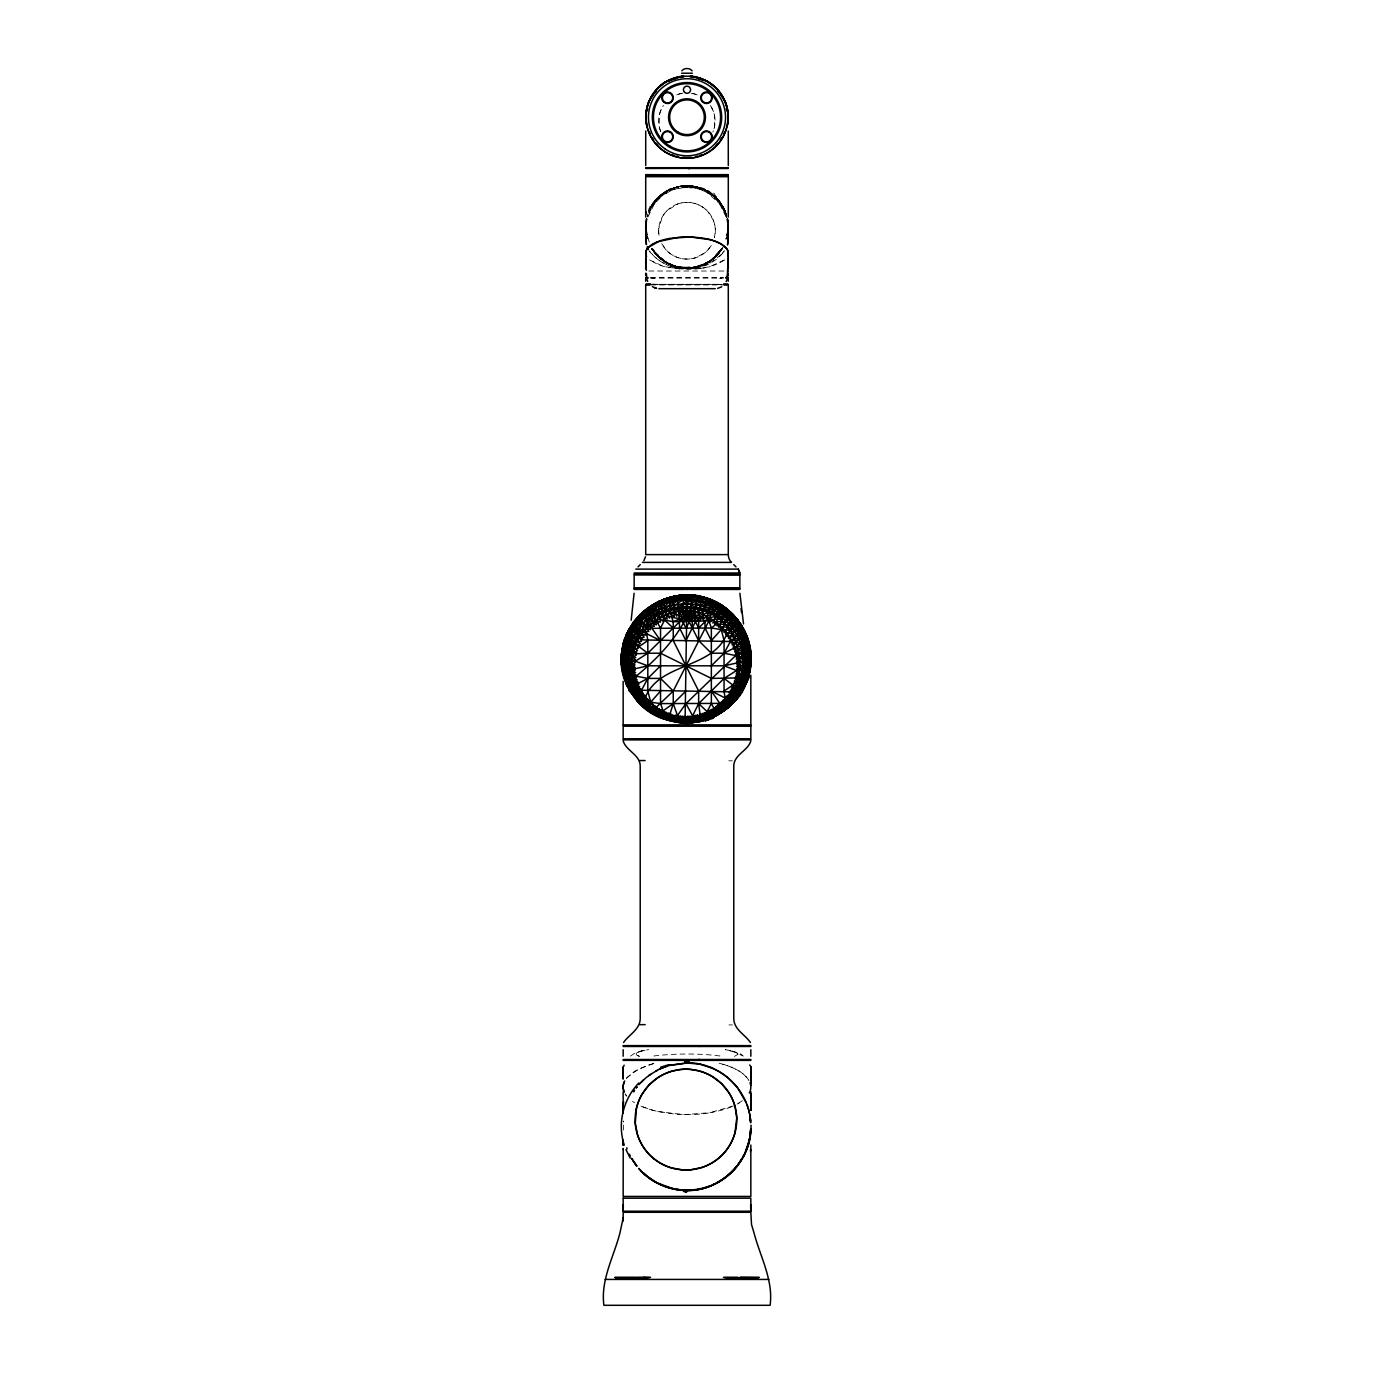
<?xml version="1.0" encoding="UTF-8"?>
<svg xmlns="http://www.w3.org/2000/svg" width="1374" height="1374" viewBox="0 0 1374 1374"><rect width="100%" height="100%" fill="white"/><g stroke="black" fill="none" stroke-linecap="round" stroke-linejoin="round"><path stroke-width="0.75" stroke-dasharray="5 3.75" d="M647.412 216.955L647.996 214.859M726.039 239.024L726.588 237.049M647.223 215.958L647.824 213.983M648.03 216.834L654.522 203.592L662.886 195.228A41.117 40.98 0.1 0 1 673.363 189.629L684.991 187.311L696.79 188.478A41.117 40.98 0 0 1 707.765 192.995L719.426 203.558A41.615 41.495 0 0 1 725.025 214.018M648.58 211.905L649.541 209.672M649.473 210.875L650.383 208.882M652.1 204.966L649.438 209.861L654.144 202.012L649.026 210.789L652.53 204.279M653.732 202.562L649.06 210.72L652.77 203.902A42.989 39.915 0 0 1 664.243 192.6L672.281 188.427L666.184 191.347M649.954 208.796L649.558 209.604L657.545 198.079M659.125 196.551C693.887 173.571 645.797 201.411 648.854 211.201A41.289 41.289 0 0 1 726.829 216.13M650.864 207.045L652.959 203.644M654.625 201.377L652.358 204.537L662.32 193.906L675.956 187.225L666.201 191.501L659.348 196.568L649.902 209.106L653.904 202.545M651.413 206.959L657.957 198.268M723.411 246.461C714.617 263.825 692.685 272.567 674.308 266.333M651.07 206.684L652.667 204.091M722.415 248.213L714.927 257.436L721.316 249.931L716.455 255.925M721.47 249.725L722.123 248.677L720.491 251.133M686.176 268.274L700.912 265.921L714.652 257.865L707.799 262.795L715.699 256.663L722.226 248.522L715.699 256.715L707.009 263.155M722.123 248.677L715.906 256.474L708.915 261.97L719.907 251.923M721.676 249.398L716.97 255.392L721.625 249.347M721.659 249.433L717.176 255.169L719.237 252.782M722.518 248.041L712.591 259.446L713.467 258.69M721.436 248.969L716.009 255.753M651.705 205.825L653.904 202.562M721.264 250.051L711.423 260.27L703.144 265.062L695.055 267.483C706.408 265.319 716.283 258.02 722.277 248.196M653.32 203.129L664.329 192.497L656.033 199.694M655.003 200.913L658.094 197.513L655.381 200.449M720.045 251.494L710.736 260.768M626.321 1078.435L634.393 1071.359L647.188 1065.503A65.763 26.089 0 0 1 656.068 1062.995M722.724 253.108C704.862 274.319 669.121 274.302 651.259 253.091M714.257 258.003L712.642 259.36L718.911 253.177M715.906 256.474L718.619 253.537M630.563 1056.108L634.256 1053.446L642.019 1050.904A52.178 6.818 0 0 1 648.683 1049.633M715.751 256.646L717.245 255.083L709.036 261.953L696.584 267.191M659.932 195.829C669.791 188.066 651.86 201.772 651.551 205.825L660.276 195.537L657.734 197.873M712.367 259.566L716.197 256.182A43.436 40.327 0 0 1 706.184 263.447L698.524 266.59L689.233 268.222L697.597 266.951L706.459 263.396L690.744 268.102L674.222 266.298L683.548 268.136M657.803 197.804L660.808 195.091M716.197 256.182L712.488 259.48L714.137 258.106M659.554 196.156L661.083 194.868M714.446 257.831L707.799 262.795M714.068 258.175L710.169 261.163L714.652 257.865M724.442 259.909L710.255 266.504M713.192 258.913L705.24 264.031M662.577 193.717L664.329 192.497M724.132 260.201L717.417 264.083L707.833 267.037A41.855 15.372 0 0 1 696.189 268.806L683.702 269.184L667.816 267.363A42.68 15.646 0 0 1 657.854 264.547L648.923 259.394M711.68 260.081L700.912 265.921M742.407 1100.746L736.756 1104.335M702.801 265.13C679.958 271.846 706.511 265.234 710.581 260.871L706.236 263.516L708.915 262.039M671.388 188.788L663.419 193.116L675.458 187.345M709.929 261.318L702.286 265.354M663.195 193.27L668.107 190.299M663.419 193.116C665.274 189.475 687.859 184.408 675.527 187.345M719.547 278.355L721.058 278.098M737.117 1104.112L739.624 1102.704M707.026 263.087L694.952 267.501M667.163 190.797L671.714 188.65M667.833 190.436L671.525 188.736M733.579 1105.915L709.036 1112.94A59.786 23.719 0 0 1 698.971 1114.142A58.756 23.306 0 0 1 673.93 1114.039L653.852 1110.621L641.246 1106.276M702.475 265.268L696.274 267.226M704.106 264.443L695.845 267.277L683.428 268.136M703.024 265.045L698.473 266.659M701.101 265.8L703.213 264.959M734.42 1056.417L737.735 1054.425A51.611 6.733 0 0 0 736.172 1052.381L725.232 1049.667M731.535 1106.809L726.829 1108.56A65.969 26.175 0 0 1 710.118 1112.665L684.681 1114.606L659.675 1111.892A67.034 26.587 0 0 1 643.805 1107.307L640.868 1106.053M652.959 277.909L651.946 278.132L654.797 278.063M670.856 189.011L676.3 187.122M698.044 266.779L702.749 265.148M674.187 187.757L680.594 186.211M653.852 1063.459L638.893 1068.903L627.489 1077.044A75.089 29.781 0 0 0 626.218 1078.624M673.878 187.946C708.537 183.979 711.389 188.839 726.554 215.168C721.659 195.16 698.112 182.811 681.143 186.143L684.183 185.816M696.91 267.071L698.988 266.504L685.781 268.256L672.144 265.577L660.757 258.913L651.843 248.642C658.094 258.965 669.069 266.178 681.006 267.844M642.019 1050.904L638.893 1051.849A48.811 6.372 0 0 0 636.42 1053.343L636.214 1053.858A52.143 6.801 0 0 0 638.395 1055.885L639.666 1056.383M682.947 268.085L678.55 267.398L689.439 268.205L698.713 266.573A38.558 35.81 0 0 1 687.55 268.274L677.571 267.226L666.064 262.726L680.765 267.81L695.484 267.398M698.713 266.642L696.463 267.226L697.597 266.899M696.635 267.14L697.786 266.848M681.47 93.432L678.79 94.102A28.682 28.682 0 0 0 676.18 95.029M724.407 209.552C716.335 191.312 694.042 181.351 675.046 187.482L680.765 186.194M695.055 267.483L697.03 267.037L692.96 267.844M652.513 284.263L653.698 284.16M678.43 186.624L689.353 185.782M691.775 267.999L695.313 267.432M720.629 278.355L721.659 278.166L720.577 278.321M700.105 268.497L703.643 267.964A40.688 15.011 0.1 0 0 710.306 266.539M678.945 186.503L689.198 185.782L679.546 186.383M705.137 189.921L706.957 190.866L691.38 185.954L679.048 186.486C692.444 183.807 706.975 188.272 716.472 198.096L704.123 189.44M651.946 278.132L653.028 277.977M720.732 284.487L721.693 284.349L652.307 284.349M680.817 186.624L695.914 187.139L709.877 193.167L708.057 191.982M693.183 267.38L678.017 266.848A38.85 38.747 0.1 0 1 667.85 263.069L664.741 261.197A41.478 41.357 0 0 1 654.299 251.236L652.289 248.23M653.852 1056.005L656.583 1055.661A65.574 14.083 0 0 1 683.617 1054.047L689.885 1054.03A61.744 13.259 0 0 1 699.229 1054.253A64.63 13.877 0 0 1 722.329 1056.297M694.042 267.672L686.674 268.274M679.958 186.314L684.767 185.782M666.064 262.726L676.558 266.934L667.661 263.464L658.318 256.732C667.386 265.543 680.765 269.562 693.235 267.81L682.225 268.016L683.874 268.153C679.46 269.459 654.797 258.106 674.308 266.281M683.256 185.885L697.906 187.19L693.235 186.194L691.483 185.971L702.097 188.582L710.358 192.961L718.173 199.934M691.053 268.085L682.363 268.016M697.906 187.19L683.874 185.834L696.343 186.778L706.339 190.522L702.097 188.582M690.126 268.153L680.405 267.741L669.877 264.564M648.854 271.022L725.146 271.022M650.469 277.462L723.531 277.462M650.503 278.132L723.497 278.132M652.015 284.298L721.985 284.298M650.864 284.95L723.136 284.95M728.804 760.818L732.376 760.818M728.924 1024.918L732.497 1024.918M688.099 185.73L699.418 187.637M682.792 268.067L684.75 268.222M690.28 185.851L691.38 185.954M688.906 185.765L693.681 186.263M654.814 284.263L654.453 284.075M657.614 256.011L651.843 248.625L662.732 260.339A42.233 39.211 0 0 0 673.792 265.972L682.534 268.016M719.083 284.349L719.993 284.521M693.423 186.211L695.45 186.589M678.241 267.329L676.094 266.814M678.825 267.466L672.144 265.508M675.905 266.316L673.827 265.663L681.556 267.483A41.581 41.443 0 0 0 696 266.848L709.259 261.232A41.048 40.911 0 0 0 719.701 251.287L721.711 248.265L711.148 259.875A41.443 41.323 0.1 0 1 696.927 266.642L681.092 267.432A41.443 41.323 0 0 1 666.201 262.125L654.539 251.579A41.512 41.375 0 0 1 652.341 248.265M692.479 93.466L695.158 94.153A28.682 28.682 0 0 1 697.752 95.098M731.913 1050.938L743.386 1056.108M719.117 1063.201C730.161 1066.224 742.355 1070.346 748.95 1080.376M676.97 267.037C666.613 264.495 657.373 257.745 651.843 248.625L658.953 257.299L669.052 264.237L666.957 263.087M698.095 187.688L700.173 188.324M674.582 266.367L679.838 267.655C675.373 269.699 645.608 249.244 667.884 263.585L663.831 261.163M698.954 187.482L708.16 191.553M720.869 203.404L711.715 193.923L700.431 187.963M659.4 257.47L653.955 251.476L662.611 260.098L675.287 266.573A38.558 35.81 0 0 0 686.399 268.274M698.713 187.414L703.282 189.062M673.981 266.178L667.661 263.464M673.913 265.697L664.123 260.837L656.016 253.623L660.808 258.913L658.283 256.646M671.525 265.268L673.208 265.903L670.065 264.65M673.071 265.852L668.932 264.117M670.718 264.942L672.642 265.697M700.105 187.929L704.158 189.578A41.615 38.644 0 0 1 714.446 196.156L719.89 202.064L725.609 212.472M702.475 188.736L710.169 192.824M666.029 262.554L671.199 265.13M658.953 257.299L661.598 259.531L656.514 254.774L668.056 263.671M667.008 263.173L663.247 260.751M665.325 262.125L659.846 258.089L665.171 262.039L663.333 260.82M632.521 1101.416L634.513 1102.755M742.784 1055.49L740.277 1053.806M709.911 192.652L714.995 196.654M709.774 193.099L719.358 202.064L717.984 200.381M649.576 259.926L663.745 266.504L681.367 269.184C669.275 267.398 657.407 261.421 649.954 251.545M652.272 248.505L655.724 253.932L661.495 259.463M711.457 193.94L720.079 202.545L726.88 216.422M660.001 258.226L651.843 248.625L653.56 251.202M657.03 255.392L660.551 258.69M719.564 201.635C733.561 223 696.068 165.722 725.094 211.098M656.841 255.22L657.528 255.89L651.808 248.574M657.528 255.89L652.392 249.484M656.806 255.152L654.127 251.957L655.484 253.675M716.197 197.804L723.531 207.766M716.678 198.303L719.856 202.012M718.997 200.913L721.487 204.314M654.179 252.026L655.484 253.658M651.637 248.282L654.436 252.352L651.911 248.728A41.289 41.289 0 0 0 721.9 249.037M719.255 201.926L722.913 207.526M653.646 251.322L652.513 249.673M748.847 1080.204C743.592 1072.098 734.214 1068.045 725.403 1064.987A63.805 25.316 0 0 0 720.113 1063.459M626.87 1096.366L625.101 1093.876A75.089 29.781 0 0 0 626.218 1095.456M654.436 252.352L651.911 248.728L652.684 249.931M720.079 202.545L726.125 213.812L722.089 205.258M722.312 205.653L726.503 215.014L725.97 213.382M661.718 243.576L666.047 249.828A29.094 29.094 0 0 0 674.102 255.976L676.42 257.041A27.257 27.257 0 0 0 683.788 258.896L686.33 259.068A29.163 29.163 0 0 0 696.343 257.488L705.154 252.524A28.785 28.785 0 0 0 711.663 244.761M722.827 207.371L726.331 215.632M725.214 211.39L723.411 207.543L725.712 212.678M726.468 215.581L724.201 209.088L726.657 215.529L725.833 213.004M726.382 215.289L725.884 213.142L726.348 214.67M725.987 216.886L719.701 203.936A41.581 41.443 0 0 0 709.276 193.974L706.167 192.102A38.85 38.73 0 0 0 696.034 188.307L692.462 187.671A41.478 41.357 0 0 0 678.017 188.307L671.13 190.505L661.839 196.07A41.563 41.443 0 0 0 654.333 203.902L652.307 206.907A41.615 41.495 0.1 0 0 648.957 214.069M647.789 237.341L648.957 241.12A41.512 41.375 0 0 0 650.469 244.778M647.789 238.441L647.24 236.345M726.726 217.47L726.159 215.357L726.76 217.659M647.274 236.534L647.841 238.629M725.592 1049.736A50.821 6.63 0 0 1 735.313 1056.108M638.996 1056.159A50.821 6.63 0 0 1 647.841 1049.753M623.624 1130.046A63.462 63.462 0 0 1 623.762 1121.287M623.435 1122.077A63.736 63.736 0 0 1 623.521 1120.995M671.354 265.594A44.415 41.237 0 0 1 652.547 249.707M721.453 249.707A44.638 41.46 0 0 1 706.322 263.774M706.305 190.213A44.638 41.443 0 0 1 726.451 215.306M649.593 209.672A44.638 41.443 0 0 1 667.695 190.213M711.217 245.482A28.373 28.373 0 0 1 662.113 244.332M721.47 248.917A40.842 40.842 0 0 1 652.702 249.192M648.7 212.798A40.842 40.842 0 0 1 726.52 216.697M724.321 250.738A56.368 27.48 -11.3 0 1 722.484 253.074M650.847 253.125A56.317 27.72 10.5 0 1 649.095 250.755M700.07 268.445A38.798 14.255 0 0 1 692.616 269.149L708.486 264.237L722.226 253.829A56.574 27.686 -12 0 0 724.081 251.528M711.32 107.035A28.219 28.219 0 0 1 713.158 131.406M660.636 131.475A28.219 28.219 0 0 1 662.457 107M678.636 94.153A28.219 28.219 0 0 1 682.758 93.226M691.156 93.243A28.219 28.219 0 0 1 695.261 94.188M710.375 105.558A28.991 28.991 0 0 1 714.549 115.725L714.532 126.7A28.923 28.923 0 0 1 712.883 131.99M660.808 131.835A28.923 28.923 0 0 1 659.211 126.528L659.245 115.571A28.991 28.991 0 0 1 663.487 105.403M658.713 228.788L658.661 231.33A29.163 29.163 0 0 0 659.228 236.38A28.373 28.373 0 0 1 687.67 202.373L690.229 202.562A27.257 27.257 0 0 1 697.597 204.434L699.898 205.499A29.163 29.163 0 0 1 707.953 211.648L713.346 220.201A28.785 28.785 0 0 1 715.356 230.128L714.497 237.685A28.373 28.373 0 0 0 687.67 202.373A29.094 29.094 0 0 0 677.674 203.97L666.991 210.651A29.163 29.163 0 0 0 662.371 216.714L658.713 228.788M726.623 236.929L726.004 239.128A40.842 40.842 0 0 0 726.623 236.929M689.576 268.205L687.155 268.274L689.525 268.205M685.094 268.239L680.405 267.741L685.094 268.239M724.716 210.222L724.235 209.174L725.97 213.365L724.716 210.222"/><path stroke-width="1.5" d="M623.161 1109.625L623.161 1112.992L623.161 1091.609M623.161 724.837L623.161 681.401M623.161 1111.789L623.161 1108.234M645.711 268.875L645.728 258.072M645.728 131.028L645.711 165.567M645.78 119.435L645.78 117.838M629.172 632.006A63.736 63.736 0 0 1 750.702 656.72A75.536 69.335 0 0 0 748.882 643.084C742.235 615.037 714.944 594.959 686.931 594.942C677.09 594.753 667.661 598.274 658.73 601.606C670.1 598.669 687.103 587.866 682.638 608.699L685.763 614.951L690.71 616.995L692.29 621.718L695.467 618.575L694.54 616.153L685.935 616.205L673.243 621.718L664.621 620.069L660.533 628.021L660.533 703.608L663.092 710.822L673.243 703.608L685.935 691.019M728.272 281.206L728.272 278.132L725.919 278.132M728.272 236.603L728.272 234.387L727.602 244.589M728.289 275.315L728.289 273.168M728.289 165.567L728.272 131.028M728.22 116.653L728.22 115.055M750.839 1110.432L750.839 1108.062L750.839 1109.883M750.839 1108.234L750.839 1110.226L750.839 1091.609M750.839 1085.408L750.839 1066.791M623.161 1140.472L623.161 1143.529M645.728 234.387L646.415 244.658L645.728 237.754M645.917 117.254L645.78 115.055M728.083 117.254L727.791 119.418L727.722 117.408M728.22 119.383L728.22 117.546M702.99 720.474C655.329 735.227 604.8 682.895 627.231 636.42C649.301 577.612 743.076 591.163 747.628 653.818C755.992 716.696 666.235 747.954 632.607 694.694C595.234 643.582 655.827 576.29 711.68 601.4L712.316 600.215L723.136 606.896L736.842 619.777L746.288 635.767L750.719 653.629L750.925 663.178L748.899 675.373L741.445 692.393L733.836 702.251L727.327 707.765L720.079 704.828C663.711 751.269 595.354 662.131 656.36 620.722C711.045 581.546 774.747 671.01 715.579 706.734L723.48 710.667C744.021 696.858 753.33 670.752 749.689 646.759C758.895 684.922 724.991 723.634 686.416 722.655M750.839 1108.784L750.839 1104.026M623.178 1217.828L623.195 1212.28L750.839 1212.28L751.509 1224.509L754.051 1233.01C760.234 1256.763 773.51 1279.984 770.11 1305.3L603.89 1305.3C600.49 1279.984 613.766 1256.763 619.949 1233.01L623.178 1217.828L622.989 1221.314M728.272 237.822L727.533 244.83M721.247 629.567L724.064 640.61L724.064 691.019L725.077 697.975L711.354 691.019L719.821 703.385L660.533 703.608L650.726 702.148L647.824 691.019L647.824 640.61L646.725 633.758L660.533 640.61L651.963 628.33L711.354 628.021L721.247 629.567L711.354 640.61L704.999 628.021L704.999 621.718L701.908 617.974L679.598 618.575L671.731 617.424L673.243 621.718L708.915 620.859L673.243 691.019L673.243 703.608L677.468 715.511L685.935 703.608L735.708 655.553L724.064 653.217L711.354 653.217L698.645 640.61L686.742 616.995L685.763 613.594L686.777 611.894C684.973 607.394 690.967 595.526 683.788 596.161C673.518 596.574 663.333 599.27 654.282 604.182C632.967 615.449 619.451 639.82 621.46 663.882C624.62 702.732 667.575 732.239 704.948 719.753A63.736 63.736 0 0 0 708.314 718.842M733.476 683.496L735.863 682.088L745.395 681.126L748.006 678.344C748.847 668.125 745.773 656.875 737.031 650.744L734.764 651.963L735.811 646.931L746.511 638.481L746.288 635.132M645.728 226.452L645.728 227.552M728.272 227.483L728.272 226.504M727.499 273.976L727.43 277.101L727.602 270.695M750.788 1083.227L751.028 1067.701A64.63 13.877 0 0 0 749.723 1065.022M627.66 685.626L630.065 690.658L639.992 691.225L640.799 688.872L638.103 687.704L638.738 684.355C616.909 676.918 629.756 688.855 635.956 698.782C646.347 713.518 667.197 722.037 685.162 716.197L686.777 611.894L687.704 614.985L684.355 616.995L647.824 653.217L635.32 661.22L647.824 665.806L724.064 665.806L736.704 663.024M751.011 1128.277L751.046 1125.186M621.649 658.627L623.04 672.813L634.032 676.317L635.973 674.857C626.201 669.481 614.848 616.428 636.471 645.162L640.387 643.599L638.086 641.503C635.75 624.002 651.723 585.444 656.291 624.878L653.097 623.04C643.771 589.446 633.38 632.882 636.471 645.162L638.412 648.133L635.114 648.923C612.856 622.886 626.527 669.258 634.032 676.317L636.488 677.279L635.132 680.302L624.311 677.571L621.46 663.882L622.972 644.921C629.258 621.082 649.747 601.64 674.016 596.402C715.373 588.467 761.144 626.75 749.122 671.405L747.988 676.06L735.021 678.79L737.993 674.411L748.023 672.006L750.221 669.327M728.272 227.947L728.272 236.465M671.027 720.474L657.631 715.356C681.951 728.89 714.016 722.552 733.115 702.956L729.8 704.828L723.05 702.148L719.495 703.66L720.079 704.828C694.557 738.491 635.818 715.906 626.75 677.966C613.594 640.147 647.36 597.45 687 600.283C726.743 599.871 757.984 644.423 742.716 681.452C736.035 700.603 718.774 714.274 699.881 720.079C696 720.594 663.247 726.056 674.874 716.094L668.107 712.951L667.163 713.862C655.621 712.076 643.461 708.074 635.664 698.937C657.493 726.829 703.162 729.525 728.168 707.49C724.545 710.41 732.29 702.011 733.132 701.393C737.374 696.652 740.878 691.277 743.574 685.523C749.569 672.573 750.925 657.562 747.113 643.788C740.929 618.008 708.177 585.908 682.638 608.699L682.826 613.68L684.235 615.432L686.725 614.968L688.322 616.205L687.532 616.995L686.76 613.611L678.756 612.323L677.296 596.711L670.924 597.278L658.867 601.709L650.709 606.501L634.805 621.22L642.414 612.478L653.509 604.869L664.776 599.201L686.158 595.028L696.721 595.835L680.473 595.577L667.816 598.154M706.236 619.622L710.77 601.228C698.748 596.316 685.025 594.203 672.229 596.986M623.246 648.58L622.388 652.547L623.281 644.767L636.282 655.243L633.277 656.669C630.7 654.917 619.039 645.488 623.092 652.702M750.548 655.638L749.534 646.931L750.668 656.051L750.668 654.024C748.59 635.252 736.052 618.06 723.308 606.673L715.133 601.709L699.881 596.608L712.213 600.369C703.265 595.423 663.281 592.211 705.858 598.909M646.244 119.418L646.278 117.838M727.722 116.653L727.756 115.073M749.637 672.367L749.723 670.787M727.636 270.025L728.134 256.165M647.326 608.991L656.154 603.255L667.936 598.377L680.439 595.406L680.611 596.368L690.298 595.011L670.856 597.158M693.561 595.251L693.32 596.659L680.611 596.368L691.912 596.505L690.675 613.817L689.473 615.535L686.828 608.648C613.079 607.342 612.821 719.255 686.639 718.241C757.297 718.705 757.469 608.356 686.828 608.648L681.744 615.569L678.756 612.323L682.638 608.699M690.126 716.026L690.521 721.59L693.475 722.277L673.518 721.11L657.699 715.356M634.101 593.276L631.164 620.241M670.46 713.759L670.976 715.115C665.085 717.434 622.474 700.792 647.188 700.774L647.772 699.074L644.543 697.786L644.681 695.21L632.607 694.694C618.678 678.739 647.085 710.805 659.159 708.589L659.864 710.495C638.876 716.489 690.091 724.682 693.131 722.243L683.685 722.535L688.803 722.621M651.224 702.629L650.057 703.574C635.784 704.227 645.746 710.976 653.148 706.116L653.097 704.261C636.729 699.4 625.204 684.836 622.182 668.296L633.294 672.539L635.303 669.962L632.813 668.588C626.115 659.984 618.575 612.821 638.086 641.503L641.538 641.4L639.992 637.983C637.725 616.411 653.715 599.253 674.256 597.089M707.507 718.911L704.45 718.825L702.612 714.48L699.916 714.222C698.009 724.338 643.771 720.68 663.436 712.316L663.522 710.976M640.215 1170.081A63.839 63.839 0 0 0 750.805 1128.724C751.2 1162.833 717.657 1192.1 686.141 1190.485M748.006 678.344L750.994 659.76M726.056 608.338L736.842 619.777L742.578 629.721L732.565 639.649L732.17 645.007L745.017 633.105C739.813 620.516 725.3 606.466 715.184 603.255C736.035 612.461 751.338 634.067 750.238 657.184L736.739 664.123L738.577 658.558L748.899 653.131L750.393 650.864L750.771 653.938M750.067 668.296L750.238 665.892L749.62 669.653M646.055 116.945L646.209 115.073L646.278 116.91M623.126 1078.264L622.989 1067.821L624.157 1065.142M743.781 629.584L749.826 647.549L746.288 635.767L740.723 624.294M634.805 621.22L645.625 610.245L654.282 604.182L659.795 618.644L662.68 621.031C665.978 606.827 681.487 593.585 696.755 597.14C695.914 603.461 695.038 609.764 694.385 616.102M747.988 676.06L748.899 675.373L745.79 684.149L742.303 685.712L734.369 685.798L731.5 688.031L732.617 689.387C731.878 701.324 723.806 712.505 712.814 717.056L714.703 716.301M623.401 1102.618L623.298 1103.683L623.573 1101.639M750.582 1150.656L750.702 1149.609L750.462 1151.464M669.791 597.535L656.154 603.255L672.487 597.518L674.359 616.737L670.89 614.006C670.752 579.605 648.717 614.831 647.154 628.399L648.82 631.405L644.526 631.405C629.258 597.965 627.076 651.328 635.458 660.121L632.813 660.619L621.718 654.11L626.681 669.842L636.488 684.063L637.88 682.036C627.987 673.243 620.876 658.472 622.972 644.921M699.675 597.295L693.338 596.488L709.156 599.304L723.308 606.673M749.878 647.824L737.958 654.625L736.309 659.211L738.577 658.558C745.842 666.012 746.632 677.262 744.485 686.966L741.428 689.765L730.35 690.229M638.858 616.462L647.154 628.399L650.555 629.636C641.04 590.734 630.889 632.572 635.114 648.923L637.588 650.469L634.049 652.77C631.714 640.593 630.254 625.891 638.927 615.81M750.616 665.48L749.689 671.491L750.565 664.81L749.723 671.113L750.221 667.816M625.737 640.919L625.926 635.836M622.044 652.461L622.474 649.404M722.432 630.735L722.999 626.922L730.985 614.418L722.896 607.239C728.392 611.052 735.863 615.088 737.374 621.649L742.097 627.609M749.723 671.113L750.599 665.119M750.891 659.108L749.225 662.611L738.92 666.51L736.447 671.508L749.878 666.699L750.925 663.178L750.238 657.184C747.714 647.48 740.328 638.944 730.539 636.196L728.598 638.481L728.272 632.916L737.374 621.649L734.695 617.561L724.115 632.555L722.999 626.922C734.437 627.059 744.141 634.943 749.191 644.801L749.105 647.704C745.086 638.223 736.086 630.924 725.747 629.807L725.712 634.462L728.272 632.916C738.37 634.857 746.563 642.826 749.861 652.427M749.5 671.285L750.273 666.132M750.359 665.566L750.668 663.556M623.796 643.358L632.83 623.229L644.166 637.192L639.992 637.983C621.374 606.655 625.926 660.379 635.149 667.506L632.813 668.588L621.649 663.59L628.674 678.498L639.992 691.225L641.984 691.036L642.139 694.591L630.151 682.706L623.951 672.917M622.388 652.547L623.04 648.511M727.619 234.37L728.048 231.382L727.43 235.298L728.048 231.296L727.413 235.383M699.229 617.166L698.713 613.439L701.513 598.154L688.614 595.131L680.473 595.577M625.685 681.161L624.311 677.571L634.032 690.727L642.671 697.889L649.455 700.895L650.057 703.574M644.526 631.405L647.12 620.206L651.877 609.97L658.885 602.379L663.127 600.18L667.214 618.97L663.367 616.823C659.383 582.147 641.795 621.374 642.139 634.616L645.608 635.183L644.526 631.405L647.171 633.259M712.814 623.057L720.148 605.676L723.514 608.27L714.892 624.397L713.484 619.605C724.716 617.046 736.224 621.958 743.626 630.322M739.727 695.004C755.322 661.289 749.569 681.332 737.34 697.391L726.279 696.446M750.839 740.826C748.091 750.925 733.441 754.721 733.785 766.555L733.785 1018.873C734.059 1029.573 745.052 1034.57 750.427 1042.488M749.242 672.865L748.263 677.004L749.225 673.329M728.34 610.503C704.106 598.171 697.786 587.265 670.89 614.006L671.938 617.373L667.077 615.277C673.552 605.384 684.149 595.99 696.755 597.14M702.732 598.205L706.202 599.528L701.599 617.871L698.713 613.439C709.276 607.806 722.81 607.961 732.531 615.294L734.317 617.905C725.541 610.571 712.763 610.125 702.561 614.573L703.935 618.695L706.322 615.981C716.713 612.272 729.251 613.817 737.374 621.649M749.191 673.466C745.945 683.531 739.315 708.915 724.716 698.387L730.59 692.839L737.752 693.904L741.445 692.393M749.672 671.886L743.695 688.34L745.189 685.231M690.229 595.354L699.916 596.436L699.589 597.656L696.498 596.9M645.505 556.762L643.856 560.729M727.207 636.437L728.272 632.916M630.202 627.248L624.947 640.559M744.708 685.042L746.529 680.611C747.885 671.268 745.292 660.928 737.958 654.625L735.399 654.35L737.031 650.744L747.988 643.049L748.263 640.868M670.1 713.707L673.243 703.608M728.323 696.137C719.272 729.113 670.392 727.499 650.623 711.079M652.392 627.952L650.022 625.599L651.74 620.172L660.001 605.608L667.953 599.116L683.771 596.007L674.153 596.814L656.36 603.375L645.763 610.176L636.815 619.313L643.118 612.443M622.8 670.907L624.311 676.918L623.04 672.813L631.937 686.777L644.543 697.786L646.175 697.185M624.689 640.387C630.889 620.945 648.202 603.993 668.468 597.69M625.462 640.816L630.065 629.498M740.105 693.458C743.574 684.905 743.935 674.548 738.92 666.51L736.773 666.596L738.903 662.526L743.626 672.934L743.025 689.714M726.193 281.653L726.983 279.506M746.116 683.204L748.109 677.846M682.672 716.112L681.298 722.157L688.872 722.363M727.962 610.983L717.554 603.856L705.789 599.081L715.184 603.255L708.486 620.67L706.322 615.981M645.66 696.549C660.018 662.869 711.698 668.743 726.314 635.183M681.298 722.157L695.072 719.358L703.076 715.407L706.94 711.646L710.032 711.406L713.243 715.322L716.249 715.253M734.283 701.101C741.565 694.351 743.128 680.25 738.611 670.478L736.086 673.964L737.993 674.411C741.496 683.72 738.662 693.99 733.836 702.251L730.951 704.57C736.498 697.202 739.367 687.378 737.065 678.292L734.3 681.161L735.863 682.088C737.495 693.046 732.273 704.192 723.48 710.667L724.356 710.41C710.53 720.045 692.925 724.63 676.231 721.608M723.067 700.225L725.798 699.246C721.676 709.826 711.921 719.014 700.465 720.526L697.511 714.841M701.41 720.663C717.623 716.283 735.846 704.982 734.369 685.798L732.548 685.798L735.863 682.088M627.283 634.908C633.088 620.79 644.853 608.51 658.799 601.657C643.753 608.871 632.246 622.25 625.72 637.467M658.352 623.504L656.36 620.722C661.066 609.695 669.31 597.793 682.157 596.282M743.695 688.34L736.945 698.645L728.168 707.49L730.865 705.137M731.088 642.774L732.565 639.649C741.977 643.169 748.504 652.221 750.256 661.959M641.005 614.35L646.141 609.421M631.714 626.87L629.447 631.559A63.651 63.651 0 0 1 630.134 630.202M732.565 639.649L729.886 640.593L730.539 636.196L740.534 624.827M724.064 665.806L736.55 670.546L724.064 678.413L698.645 703.608L692.599 715.768C689.542 720.131 651.62 722.501 667.163 713.862L665.789 712.024C659.898 714.377 619.502 695.364 644.543 697.786M685.935 618.575L687.532 615.81L695.467 618.575L695.467 621.718L685.935 640.61L679.598 628.021L679.151 615.878L682.775 616.995L694.54 616.153L698.645 618.575L698.645 640.61M718.07 603.083L717.4 604.131L719.444 605.608C710.203 601.348 699.349 603.65 691.002 608.871L686.725 614.968L689.473 615.535M708.915 620.859L711.354 628.021L711.354 703.608L707.146 711.612L698.645 703.608L698.645 691.019L673.243 640.61L673.243 621.718M660.533 665.806L647.824 678.413L641.486 690.263L729.474 691.826M690.847 717.005L687.653 716.18L686.828 717.245C682.277 722.776 634.719 713.346 656.411 708.434L657.064 707.249M711.354 665.806L724.064 653.217L730.453 641.486L642.345 639.906M682.826 717.176L680.199 715.871L678.825 716.799C667.421 726.468 701.736 722.14 680.199 722.209M634.307 622.869L633.105 624.947A63.651 63.651 0 0 1 634.341 623.057M743.489 688.769L736.945 698.645L739.092 695.828M630.7 628.691L633.912 623.315M698.713 613.439L696.824 616.582L694.78 612.615L687.704 614.985M684.235 615.432L685.763 613.594M743.282 689.198L732.737 703.333L735.227 700.671M635.733 619.399L629.927 629.344L636.797 619.176C626.338 628.124 627.368 646.484 632.813 660.619L635.217 662.577L632.658 664.604L621.495 658.833L621.701 661.701M736.584 661.667L738.577 658.558M681.865 70.83C683.823 67.669 690.16 67.755 692.135 70.83M623.573 1042.488C628.948 1034.57 639.941 1029.573 640.215 1018.873L640.215 766.555C640.559 754.721 625.909 750.925 623.161 740.826M634.359 1090.509L633.483 1091.815L634.565 1090.2M734.008 649.61L735.811 646.931C744.313 651.911 748.985 661.753 749.122 671.405M634.96 621.787L636.797 619.176M686.983 595.972L683.788 596.161L690.177 596.058L677.399 596.574L655.965 603.134M636.214 620.704L638.275 617.888M704.484 719.856C719.392 715.511 730.47 707.644 740.054 694.505L728.168 707.49M640.336 703.316L645.54 707.249M636.162 1088.002L637.124 1086.782L636.437 1087.641M642.139 694.591L643.29 693.149M648.219 608.304L654.282 604.182M698.645 621.718L701.908 617.974M650.726 702.148L660.533 691.019M736.67 669.052L738.92 666.51M732.737 703.333L737.22 698.284M638.876 1082.901C623.315 1099.011 617.098 1123.743 624.294 1145.109M638.79 616.926L640.919 614.539M706.133 719.255L719.031 713.776M637.639 618.283L641.847 613.646M637.089 618.987L638.463 617.493M638.858 617.081L644.921 611.069M720.732 712.797L717.64 714.566L727.756 707.833L736.292 699.469M676.798 616.239L674.789 613.01C682.346 604.113 694.093 596.677 706.202 599.528M735.914 656.772L737.958 654.625M637.983 701.152L632.246 693.767L630.786 689.834M638.893 1084.653L643.667 1079.741M670.976 715.115C657.407 724.905 691.517 719.22 694.832 716.455L695.072 715.356L698.765 715.614M638.017 566.878L640.25 564.628M699.847 721.247L692.032 722.174C701.822 720.663 710.856 715.047 716.902 707.267L713.518 708.108L713.553 709.448C705.24 719.066 690.332 724.115 679.374 722.02M687.137 615.81C675.647 639.906 656.789 659.022 636.196 676.197L647.824 678.413L660.533 678.413L673.243 691.019L656.583 706.957M690.71 616.995L689.113 618.575L688.322 616.205M698.645 618.575L695.467 621.718L698.645 628.021L704.999 621.718M648.476 709.894L645.11 707.37L655.398 714.48L654.23 714.257M640.902 1082.472L645.454 1078.246A66.553 61.091 0 0 1 650.52 1074.416M686.244 614.951L688.683 614.573M722.999 626.922L720.68 629.017L720.01 624.243L727.378 611.207C716.507 604.646 700.534 606.363 691.929 615.758L690.675 613.817L686.76 613.611L685.763 614.951L682.826 613.68M687.223 614.968C696.773 606.346 711.595 601.915 723.514 608.27M717.211 714.789L731.999 704.089M732.617 689.387L729.096 692.376L730.59 692.839C729.13 702.217 723.102 710.564 715.133 715.596M735.605 676.386L737.993 674.411M711.354 628.021L715.407 624.758M645.797 610.159L652.495 605.333M629.842 688.031C628.21 688.649 624.036 681.899 627.3 682.466M713.484 619.605L710.684 621.804L709.98 617.647C720.508 614.693 732.668 617.338 740.139 625.582M727.327 707.765L731.638 704.467M645.557 610.296L650.606 606.484M727.361 708.16L711.406 717.52M723.102 711.268L726.004 709.207M650.933 606.535L663.127 600.18M647.824 640.61L638.944 646.639L647.824 653.217L660.533 653.217L711.354 678.413L735.279 677.966M724.064 691.019L732.892 685.111L724.064 678.413M656.411 708.434L655.037 705.807L648.391 703.917L639.047 698.078L627.815 686.433L638.103 687.704L639.717 686.639M686.828 608.648C694.849 602.808 705.583 599.562 715.184 603.255M725.798 699.246L721.333 701.994L723.05 702.148C722.501 708.434 693.458 732.531 694.832 716.455L692.616 715.751L685.935 703.608M648.7 1075.567L657.304 1070.294M650.829 606.518L653.629 604.921M653.285 604.749L660.86 600.799M640.919 702.973L638.858 702.543M719.409 713.278L724.356 710.41L718.31 713.398L713.553 709.448L711.389 709.396M661.117 717.211L657.425 715.373L661.873 717.28M656.291 603.341L653.577 604.886L672.487 597.518M750.651 666.27L749.878 666.699C748.933 656.978 743.3 647.498 734.317 643.221L733.132 647.274L735.811 646.931M638.309 683.428L647.824 678.413M724.064 653.217L733.613 648.322M721.779 286.788L717.623 288.385M716.781 714.995L699.126 721.264M710.478 717.829L715.081 715.906M661.787 600.386L674.548 596.179L690.298 595.011L680.748 595.251M686.725 615.432L682.775 616.995L682.775 621.718L685.935 628.021L692.29 616.995L692.29 628.021M659.022 1069.247L669.121 1065.348L687.584 1062.772M667.764 1065.915L661.736 1068.216A66.553 61.091 0 0 0 655.965 1071.05M657.253 241.858L678.653 237.255A38.506 13.946 0 0 1 690.28 237.015C702.337 237.65 715.699 239.042 725.352 247.08M705.532 719.65L708.898 718.447M661.718 600.318L665.153 599.751M686.365 722.535L698.748 721.281L709.156 718.482M665.033 599.562L668.056 598.6M705.085 720.818L713.484 718.173M660.516 1067.255L668.915 1064.627M635.132 680.302L637.124 679.666M711.818 717.365L699.521 721.247M705.085 720.835L708.452 719.787M670.512 597.329L679.117 595.663M669.344 1065.485L688.803 1062.806M713.553 709.448L709.19 710.564L710.032 711.406C707.301 714.6 681.298 730.212 686.828 717.245L685.162 716.197M723.411 1277.322L737.683 1277.322M635.2 668.743L647.824 665.806M698.061 596.144L689.147 595.2L693.149 595.543M674.067 596.539L677.245 595.972M677.76 595.852L672.47 596.866L679.512 595.509M717.589 705.24L720.079 704.828M671.199 597.896L680.577 596.196M696.67 721.573L698.301 721.316M655.587 714.446L645.711 708.572L648.614 710.547M614.831 1277.322L635.183 1277.322M686.983 596.144L690.16 596.402C676.06 594.77 665.394 607.136 659.795 618.644L660.482 622.216L656.36 620.722M636.248 1277.322L644.08 1277.322M750.736 656.703C750.376 627.815 727.825 601.4 699.452 596.179C699.984 594.805 676.128 595.011 687.395 594.976A65.334 65.299 -42.3 0 1 690.126 595.028L686.571 594.976A65.334 65.299 42.3 0 0 683.874 595.028L688.614 594.994M686.983 595.028L689.009 594.976M710.702 717.589L708.915 717.228L706.391 713.072L702.303 713.467L702.612 714.48C694.505 720.199 680.473 722.999 673.123 721.024M686.931 168.349L645.728 168.487M687.824 174.807L689.714 174.653L687.67 174.841M680.078 595.474C696.017 593.362 712.35 598.429 725.3 607.72M687.807 722.621L690.246 722.552L683.771 722.552C713.243 724.356 742.046 703.316 748.882 674.514A75.536 69.335 0 0 0 750.719 662.766M680.628 596.522C666.184 596.659 657.339 610.846 653.097 623.04L654.299 626.372L650.022 625.599M636.574 653.784L647.824 653.217M633.294 672.539L635.578 672.418M716.902 625.84L716.833 621.804C727.481 620.395 738.611 625.153 744.708 634.032M678.825 716.799C669.018 717.314 658.335 716.558 649.971 710.959L665.188 715.442L674.874 716.094L675.287 715.064L678.825 716.799L677.726 715.528M679.907 722.14L692.41 722.192M684.699 723.995L689.301 723.995M689.301 1061.432L684.699 1061.432M688.597 722.604C693.75 722.381 680.662 722.672 687.756 722.621M689.147 595.371L691.328 595.474L688.992 595.354M686.571 722.638L685.695 722.415M687.807 1190.485L673.999 1189.163L655.913 1182.344A65.763 60.37 0 0 1 640.902 1170.803M684.699 722.93L689.301 722.93M694.712 739.109L696.893 739.109M700.328 1046.318L698.164 1046.318M689.301 1062.514L684.699 1062.514M683.531 1191.481L687 1191.447M685.197 1062.806L699.881 1064.197L712.23 1068.199A66.553 61.091 0 0 1 728.546 1078.246L737.254 1087.195L746.391 1103.064M687.017 1169.995L687.223 1169.995A47.747 47.334 0 0 0 690.59 1169.806L701.856 1167.488A51.645 51.199 0 0 0 715.528 1160.601L718.568 1158.282A49.172 48.76 0 0 0 726.485 1150.004L728.667 1146.861A52.298 51.851 0 0 0 734.918 1132.983L736.773 1117.904L735.038 1106.62A52.212 51.765 0 0 0 728.89 1092.691L721.693 1083.777L712.625 1076.752A52.195 51.748 0 0 0 698.507 1070.827L690.933 1069.47A48.811 48.382 0 0 0 679.443 1069.642L671.92 1071.222A52.195 51.748 0 0 0 657.991 1077.577L649.129 1084.876L642.242 1093.996A52.212 51.765 0 0 0 636.488 1108.251L635.269 1123.245L637.45 1134.46A52.298 51.851 0 0 0 644.114 1148.149L646.398 1151.223A49.172 48.76 0 0 0 654.574 1159.244L657.682 1161.477A51.645 51.199 0 0 0 671.56 1167.934L682.912 1169.927A47.592 47.197 0 0 0 686.742 1170.013M687.189 594.959L686.158 594.994M681.641 73.217L692.359 73.217M681.641 76.515L684.338 76.515M689.662 76.515L692.359 76.515M669.67 79.812L672.109 79.812M701.891 79.812L704.33 79.812M645.711 167.714L728.289 167.714M687.515 168.263L689.714 168.487L687.824 168.298M687.515 168.435L728.272 168.487M645.728 174.653L686.931 174.807M687.515 174.704L728.272 174.653M645.728 175.151L728.272 175.151M646.055 176.027L727.945 176.027M727.378 271.022L728.289 271.022M645.711 277.462L647.738 277.462M725.661 277.462L728.289 277.462M648.133 278.132L645.728 278.132L645.728 281.206M645.728 284.298L650.829 284.298M723.325 284.298L728.272 284.298M646.158 284.349L648.528 284.349M648.957 284.349L650.812 284.349M723.686 284.349L727.842 284.349M649.799 284.95L645.711 284.95L645.711 554.615L728.289 554.615A11.009 11.009 0 0 0 731.5 562.395L642.5 562.395M724.201 284.95L728.289 284.95L728.289 554.615M658.867 288.677L715.253 288.677M635.767 569.111L738.233 569.111L739.847 573.01L634.153 573.01M634.153 574.023L739.847 574.023M687 574.28L634.376 574.28L735.451 574.521M738.491 574.28L739.624 574.28M735.863 574.521L738.113 574.521M738.439 574.521L739.452 574.521M634.324 588.072L739.452 588.295M634.427 588.536L635.509 588.536M739.624 588.536L684.819 587.917M634.17 588.776L739.83 588.776M634.153 589.446L684.407 589.446M685.695 589.446L688.305 589.446M689.593 589.446L739.847 589.446M688.614 595.2L679.855 595.543L688.563 594.959M686.742 615.81L687.532 618.575M623.161 725.06L750.839 725.06M623.538 725.541L749.122 725.541M749.534 725.541L750.462 725.541M623.538 739.332L625.96 739.332M628.073 739.332L750.462 739.332M623.161 739.813L750.839 739.813M639.717 760.543L645.093 760.543M639.82 1024.643L645.179 1024.643M623.161 1045.614L750.839 1045.614M623.538 1046.095L624.638 1046.095M625.187 1046.095L750.462 1046.095M623.161 1046.473L750.839 1046.473M623.161 1059.509L750.839 1059.509M623.538 1059.886L624.638 1059.886M625.187 1059.886L750.462 1059.886M623.161 1060.367L750.839 1060.367M644.234 1277.116L650.572 1277.322M740.311 1277.116L759.152 1277.322M615.26 1277.665L649.696 1277.665M724.304 1277.665L758.74 1277.665M615.827 1278.06L647.549 1278.06M726.451 1278.06L758.173 1278.06M605.178 1279.434L768.822 1279.434M686.416 1062.772C719.203 1061.965 749.5 1089.737 750.599 1122.661M686.742 614.504L684.802 614.504L684.767 611.877M693.492 595.423L685.334 594.994M634.049 652.77L636.866 652.839M683.445 722.484L686.691 722.587M685.197 1192.065L686.571 1192.1M689.164 594.976L691.345 595.32M679.598 722.089L686.038 722.466M689.593 595.148L698.49 596.11M693.475 595.595L696.721 595.835M680.353 722.243L683.599 722.518M655.793 714.411L650.349 711.097L656.085 714.446M690.16 596.23L693.32 596.659M667.936 719.564L658.575 716.438M632.658 664.604L635.114 665.033M699.916 596.436L696.687 596.024L702.681 598.377M667.712 719.839L673.26 721.058M678.533 722.071L660.705 716.833M699.04 596.247L707.284 598.497M636.471 645.162L639.339 645.849M704.639 712.608L706.391 713.072M667.558 719.478L661.547 717.228L673.518 721.11M706.116 598.257L720.302 605.436L703.076 597.175A63.651 63.651 0 0 1 750.599 656.154M654.471 287.733L656.566 288.351L652.41 286.685M711.835 601.108L708.795 600.094L717.4 604.131L711.749 601.262L714.583 602.705M708.228 598.738L716.043 602.19M633.277 656.669L635.801 657.665M639.992 637.983L642.809 639.271M712.144 600.507L717.967 603.203M646.089 708.967L647.291 709.534L644.921 707.473M659.503 1184.01L660.928 1184.731M655.398 714.48L649.885 711.337M722.982 607.136L720.234 605.556L730.985 614.418M650.417 710.925L653.869 713.037M717.468 603.993L722.827 607.36M674.789 613.01L679.254 615.844L678.756 612.323M645.282 707.284L648.665 709.826L645.282 707.284L648.03 709.224M723.136 606.896L732.806 614.951L740.672 624.483M644.801 707.61L647.291 709.534M724.991 607.669L737.718 620.395M730.264 613.148L740.603 624.655L746.288 635.372M644.938 706.734L647.446 708.829M664.621 620.069L673.243 628.021M663.436 712.316L661.306 709.843L655.003 709.001L645.162 704.57L632.607 694.694L634.032 696.326M733.75 564.628L735.983 566.878M638.893 1168.621C657.923 1190.829 692.702 1197.166 718.07 1182.344A65.763 60.37 0 0 0 737.185 1166.131L743.798 1155.792L748.263 1144.525A75.982 69.748 0 0 0 750.805 1128.655M638.103 687.704C629.721 678.584 621.031 667.369 621.46 654.333L621.769 655.535M730.865 612.409L732.943 614.779M716.627 88.657A40.121 37.356 0.1 0 0 691.208 76.102L706.992 81.169A42.233 39.331 0.1 0 1 716.713 88.589L725.3 101.916A47.626 44.329 0.3 0 1 728.272 117.254A47.369 44.088 0.4 0 1 727.55 125.034M667.077 615.277L669.567 618.111M632.744 695.089L635.956 698.782M636.712 1165.805L631.628 1158.265M736.842 619.777L743.712 629.996L748.298 641.126M632.246 693.767L630.511 689.937L632.675 693.458M622.92 673.157L624.638 676.815L623.659 672.831M633.259 1161.116L636.815 1166.131M738.233 569.111L739.847 573.01M627.849 686.811L629.67 689.696M657.974 623.727L660.533 628.021M629.275 688.219L632.435 693.578M711.354 703.608L713.793 707.971M630.237 1158.179L625.943 1149.591M624.26 677.932L625.29 679.872M647.274 246.959L648.459 249.244M647.394 247.183L647.996 248.368M629.412 1154.229L630.305 1156.015M621.46 663.882L621.907 664.793M663.367 616.823L664.913 619.949M743.678 630.168L749.723 647.017M626.681 682.62L628.416 686.365M745.017 633.105L746.271 635.956M646.931 279.351L647.721 281.447M746.288 635.767L749.775 647.291L750.943 659.434L750.719 653.629M716.833 621.804L718.825 627.386L720.01 624.243C730.625 623.659 741.101 629.378 746.511 638.481L747.988 643.049M747.044 1104.988L748.349 1108.818A75.656 69.456 0 0 1 749.345 1112.717M748.349 641.589L749.775 647.291M750.788 657.081L750.548 652.736L750.771 656.978M743.523 623.968L739.899 593.276M646.519 218.947A41.289 41.289 0 0 0 646.553 235.263L645.952 231.33M646.57 235.332L645.952 231.313L646.381 234.319M623.246 668.812L622.662 664.776L623.161 670.838L622.285 664.758M740.998 608.648L741.565 612.564M698.645 703.608L700.036 714.24M750.187 649.747L750.599 653.028M623.281 1149.471L623.212 1148.389L623.161 1196.428L750.839 1196.428L750.839 1145.057M645.849 256.783L646.364 270.42M646.484 273.838L646.57 277.084M686.983 596.299L687.086 594.959L678.498 595.509L659.005 601.417L643.65 611.911L635.595 621.048A63.651 63.651 0 0 0 634.943 622.182M750.839 675.201L750.839 724.837M623.161 1110.226L623.161 1104.026L623.161 1108.784M623.161 1143.374L623.161 1145.212L623.161 1140.145M750.839 1049.736L750.839 1056.245M750.839 1093.687L750.839 1102.257M750.839 1107.599L750.839 1108.681M728.289 217.126L728.289 176.696L645.711 176.696L645.711 217.126M728.272 258.072L728.289 268.875M689.113 621.718L689.113 616.205L685.935 621.718L684.355 616.995M645.728 227.981L645.728 236.465M645.711 273.168L645.711 275.315M623.161 1049.736L623.161 1056.245M623.161 1066.791L623.161 1079.208M690.263 76.429A40.945 40.945 0 0 1 727.533 123.093M727.155 125.24A40.945 40.945 0 0 1 696.721 157.031M695.244 157.357A40.945 40.945 0 0 1 679.409 157.495M677.949 157.186A40.945 40.945 0 0 1 648.116 130.101M647.669 128.675A40.945 40.945 0 0 1 646.69 124.433M646.364 122.269A40.945 40.945 0 0 1 646.467 111.397M646.57 110.727A40.945 40.945 0 0 1 651.723 96.455M652.513 95.184A40.945 40.945 0 0 1 658.438 87.902M659.52 86.871A40.945 40.945 0 0 1 683.737 76.429M724.459 132.179A40.327 40.327 0 0 1 723.6 134.171M721.556 138.035A40.327 40.327 0 0 1 720.371 139.873M717.726 143.343A40.327 40.327 0 0 1 716.283 144.974M701.925 154.712A40.327 40.327 0 0 1 699.881 155.451M697.786 156.104A40.327 40.327 0 0 1 695.673 156.619M691.362 157.34A40.327 40.327 0 0 1 682.638 157.34M678.327 156.619A40.327 40.327 0 0 1 676.214 156.104M674.119 155.451A40.327 40.327 0 0 1 672.075 154.712M657.717 144.974A40.327 40.327 0 0 1 656.274 143.343M653.629 139.873A40.327 40.327 0 0 1 652.444 138.035M650.4 134.171A40.327 40.327 0 0 1 649.541 132.179M647.206 110.727A40.327 40.327 0 0 1 647.618 108.58M654.9 92.848A40.327 40.327 0 0 1 656.274 91.148M668.107 81.616A40.327 40.327 0 0 1 670.065 80.654M674.119 79.039A40.327 40.327 0 0 1 676.214 78.387M680.473 77.459A40.327 40.327 0 0 1 682.638 77.15M691.362 77.15A40.327 40.327 0 0 1 693.527 77.459M697.786 78.387A40.327 40.327 0 0 1 699.881 79.039M717.726 91.148A40.327 40.327 0 0 1 719.1 92.848M726.382 108.58A40.327 40.327 0 0 1 726.794 110.727M750.032 1082.678A75.484 29.936 0 0 1 749.294 1093.069M623.916 1091.317A76.085 30.176 0 0 1 624.723 1080.96M750.393 1129.806A63.462 63.462 0 0 1 749.723 1136.35M749.345 1138.496A63.462 63.462 0 0 1 745.567 1151.069M743.746 1155.053A63.462 63.462 0 0 1 742.733 1156.994M741.651 1158.9A63.462 63.462 0 0 1 738.027 1164.379M736.687 1166.114A63.462 63.462 0 0 1 716.593 1182.774M714.635 1183.77A63.462 63.462 0 0 1 712.659 1184.68M710.633 1185.539A63.462 63.462 0 0 1 704.415 1187.668M702.303 1188.235A63.462 63.462 0 0 1 700.173 1188.716M698.009 1189.145A63.462 63.462 0 0 1 676.214 1189.18M674.067 1188.768A63.462 63.462 0 0 1 663.59 1185.625M655.69 1181.846A63.462 63.462 0 0 1 648.391 1177.003M646.673 1175.646A63.462 63.462 0 0 1 643.393 1172.743M749.689 1116.701A63.462 63.462 0 0 1 750.221 1121.047M639.46 1169.257A63.839 63.839 0 0 1 638.721 1168.432M636.609 1165.856A63.839 63.839 0 0 1 634.668 1163.211M634.067 1162.335A63.839 63.839 0 0 1 633.466 1161.425M632.882 1160.498A63.839 63.839 0 0 1 631.748 1158.643M627.128 1148.801A63.839 63.839 0 0 1 626.75 1147.788M710.702 1067.358A63.839 63.839 0 0 1 712.711 1068.199M749.517 1113.644A63.839 63.839 0 0 1 750.719 1122.472M624.277 1092.158A75.089 29.781 0 0 1 624.277 1081.905M750.633 662.423A63.736 63.736 0 0 1 749.311 672.126M718.877 713.982A63.736 63.736 0 0 1 712.385 717.245A63.651 63.651 0 0 0 718.31 714.222M625.754 641.194A63.736 63.736 0 0 1 626.046 640.164M626.991 637.33A63.736 63.736 0 0 1 627.54 635.853M628.124 634.393A63.736 63.736 0 0 1 628.742 632.967M749.74 1114.692A75.656 69.456 0 0 1 750.582 1120.652M750.548 662.423A63.651 63.651 0 0 1 749.465 671.01M708.589 718.688A63.651 63.651 0 0 1 705.017 719.856M628.176 634.513A63.651 63.651 0 0 1 628.76 633.122M630.958 628.639A63.651 63.651 0 0 1 631.49 627.678M636.231 620.43A63.651 63.651 0 0 1 678.189 595.766M678.722 595.698A63.651 63.651 0 0 1 702.183 597.003M727.447 218.724A41.289 41.289 0 0 1 727.481 235.057M646.742 234.902A44.415 41.237 0 0 1 646.192 227.552M727.877 227.552A44.638 41.46 0 0 1 727.31 234.902M727.31 219.084A44.638 41.443 0 0 1 727.877 226.435M646.124 226.435A44.638 41.443 0 0 1 646.69 219.084M646.003 222.21A47.953 44.518 0 0 0 645.832 230.059A47.558 44.157 0 0 0 646.295 233.923M727.688 220.046A47.609 44.208 0 0 1 727.396 235.607M727.705 255.77A47.523 17.381 -0.2 0 0 728.168 254.276A47.747 17.45 -0.1 0 0 726.331 248.179L721.195 244.005A42.886 15.646 0 0 0 709.705 239.608L690.28 236.963L669.928 238.372A41.615 15.166 0 0 0 659.572 240.982L648.408 247.354A47.42 17.347 0.2 0 0 645.832 251.871A47.626 17.415 0.2 0 0 646.587 256.44M727.499 220.939A40.945 40.945 0 0 1 727.67 231.811M646.501 233.048A40.945 40.945 0 0 1 646.33 222.176M648.339 249.57A56.317 27.72 10.5 0 1 647.686 248.368M725.249 247.097A47.351 17.312 0 0 1 727.705 255.873M646.278 255.873A47.472 17.364 0 0 1 647.48 248.539M647.377 248.522A46.596 17.038 0.1 0 1 649.438 246.358A45.737 16.694 0 0 1 652.324 244.314M652.324 244.314A44.123 16.093 0.1 0 1 657.287 241.858M646.828 124.295A45.205 42.079 0.1 0 1 665.033 81.959M716.816 88.503A46.269 43.075 -0.1 0 1 727.464 124.364M665.222 82.217A39.296 36.6 0 0 1 682.792 76.171L667.008 81.169A42.233 39.331 -0.1 0 0 657.287 88.589L648.7 101.916A47.626 44.329 -0.4 0 0 645.917 113.338A47.369 44.088 -0.4 0 0 646.45 125.051M623.178 1198.18L623.178 1211.198L750.822 1211.198L750.839 1198.18L623.178 1198.18M750.839 725.919L750.839 738.954L623.161 738.954L623.161 725.919L750.839 725.919M742.922 660.482C744.948 736.344 628.416 738.01 628.176 662.148C627.231 589.429 741.702 587.797 742.922 660.482M744.76 659.692C746.597 738.13 626.063 739.332 626.046 660.997C625.325 585.805 743.712 584.603 744.76 659.692M623.315 1204.689L623.229 1211.198L623.178 1204.689M645.746 213.76L645.849 212.128L645.746 213.76M699.263 1059.646L698.164 1059.663L700.328 1059.663L699.263 1059.646M739.847 574.899L634.153 574.899L634.153 587.917L739.847 587.917L739.847 574.899M718.894 603.564L716.713 602.516L724.15 607.153L718.894 603.564M722.964 606.037L716.953 602.568L724.545 607.308L722.964 606.037M736.911 618.987L732.187 613.903L738.061 620.67L736.911 618.987M739.693 622.869L738.199 620.979L742.887 628.382L739.693 622.869M742.286 626.87L738.37 621.134L743.162 628.708L742.286 626.87M744.468 631.113L743.265 629.034L746.786 637.055L744.468 631.113M746.426 635.475L743.42 629.206L747.027 637.416L746.426 635.475M747.937 639.992L747.061 637.759L749.362 646.209L747.937 639.992M749.242 644.578L747.198 637.948L749.534 646.604L749.242 644.578M645.883 120.981L645.814 120.105L645.883 120.981M750.719 1103.803L750.788 1105.005L750.702 1103.7M750.822 1211.198L750.685 1204.689L750.771 1211.198M665.222 152.05A41.065 41.065 0 0 0 728.031 118.696A41.065 41.065 0 0 0 667.747 80.98A41.065 41.065 0 0 0 665.222 152.05M684.561 92.35A3.572 3.572 0 0 0 690.487 90.529A3.572 3.572 0 0 0 685.952 86.304A3.572 3.572 0 0 0 684.561 92.35M703.849 102.311A5.221 5.221 0 0 0 711.68 97.794A5.221 5.221 0 0 0 703.849 93.26A5.221 5.221 0 0 0 703.849 102.311M702.749 102.208A5.771 5.771 0 0 0 712.144 98.791A5.771 5.771 0 0 0 704.484 92.35A5.771 5.771 0 0 0 702.749 102.208M663.831 102.208A5.771 5.771 0 0 0 673.226 98.791A5.771 5.771 0 0 0 665.566 92.35A5.771 5.771 0 0 0 663.831 102.208M664.93 102.311A5.221 5.221 0 0 0 672.762 97.794A5.221 5.221 0 0 0 664.93 93.26A5.221 5.221 0 0 0 664.93 102.311M702.749 141.127A5.771 5.771 0 0 0 712.144 137.709A5.771 5.771 0 0 0 704.484 131.269A5.771 5.771 0 0 0 702.749 141.127M702.303 139.89A5.221 5.221 0 0 0 711.285 138.705A5.221 5.221 0 0 0 705.772 131.526A5.221 5.221 0 0 0 702.303 139.89M663.384 139.89A5.221 5.221 0 0 0 672.367 138.705A5.221 5.221 0 0 0 666.854 131.526A5.221 5.221 0 0 0 663.384 139.89M663.831 141.127A5.771 5.771 0 0 0 673.226 137.709A5.771 5.771 0 0 0 665.566 131.269A5.771 5.771 0 0 0 663.831 141.127M665.171 148.993A38.524 38.524 0 0 0 725.403 120.277A38.524 38.524 0 0 0 670.409 82.474A38.524 38.524 0 0 0 665.171 148.993M669.67 147.276A34.676 34.676 0 0 0 721.676 117.254A34.676 34.676 0 0 0 669.67 87.215A34.676 34.676 0 0 0 669.67 147.276M670.22 146.331A33.577 33.577 0 0 0 720.577 117.254A33.577 33.577 0 0 0 670.22 88.176A33.577 33.577 0 0 0 670.22 146.331M676.867 132.66A18.446 18.446 0 0 0 705.412 118.319A18.446 18.446 0 0 0 678.722 100.766A18.446 18.446 0 0 0 676.867 132.66M678.327 132.265A17.33 17.33 0 0 0 704.33 117.254A17.33 17.33 0 0 0 678.327 102.226A17.33 17.33 0 0 0 678.327 132.265M654.058 1158.849A50.838 50.391 0 0 0 736.189 1127.401A50.838 50.391 0 0 0 667.661 1072.596A50.838 50.391 0 0 0 654.058 1158.849"/></g></svg>
